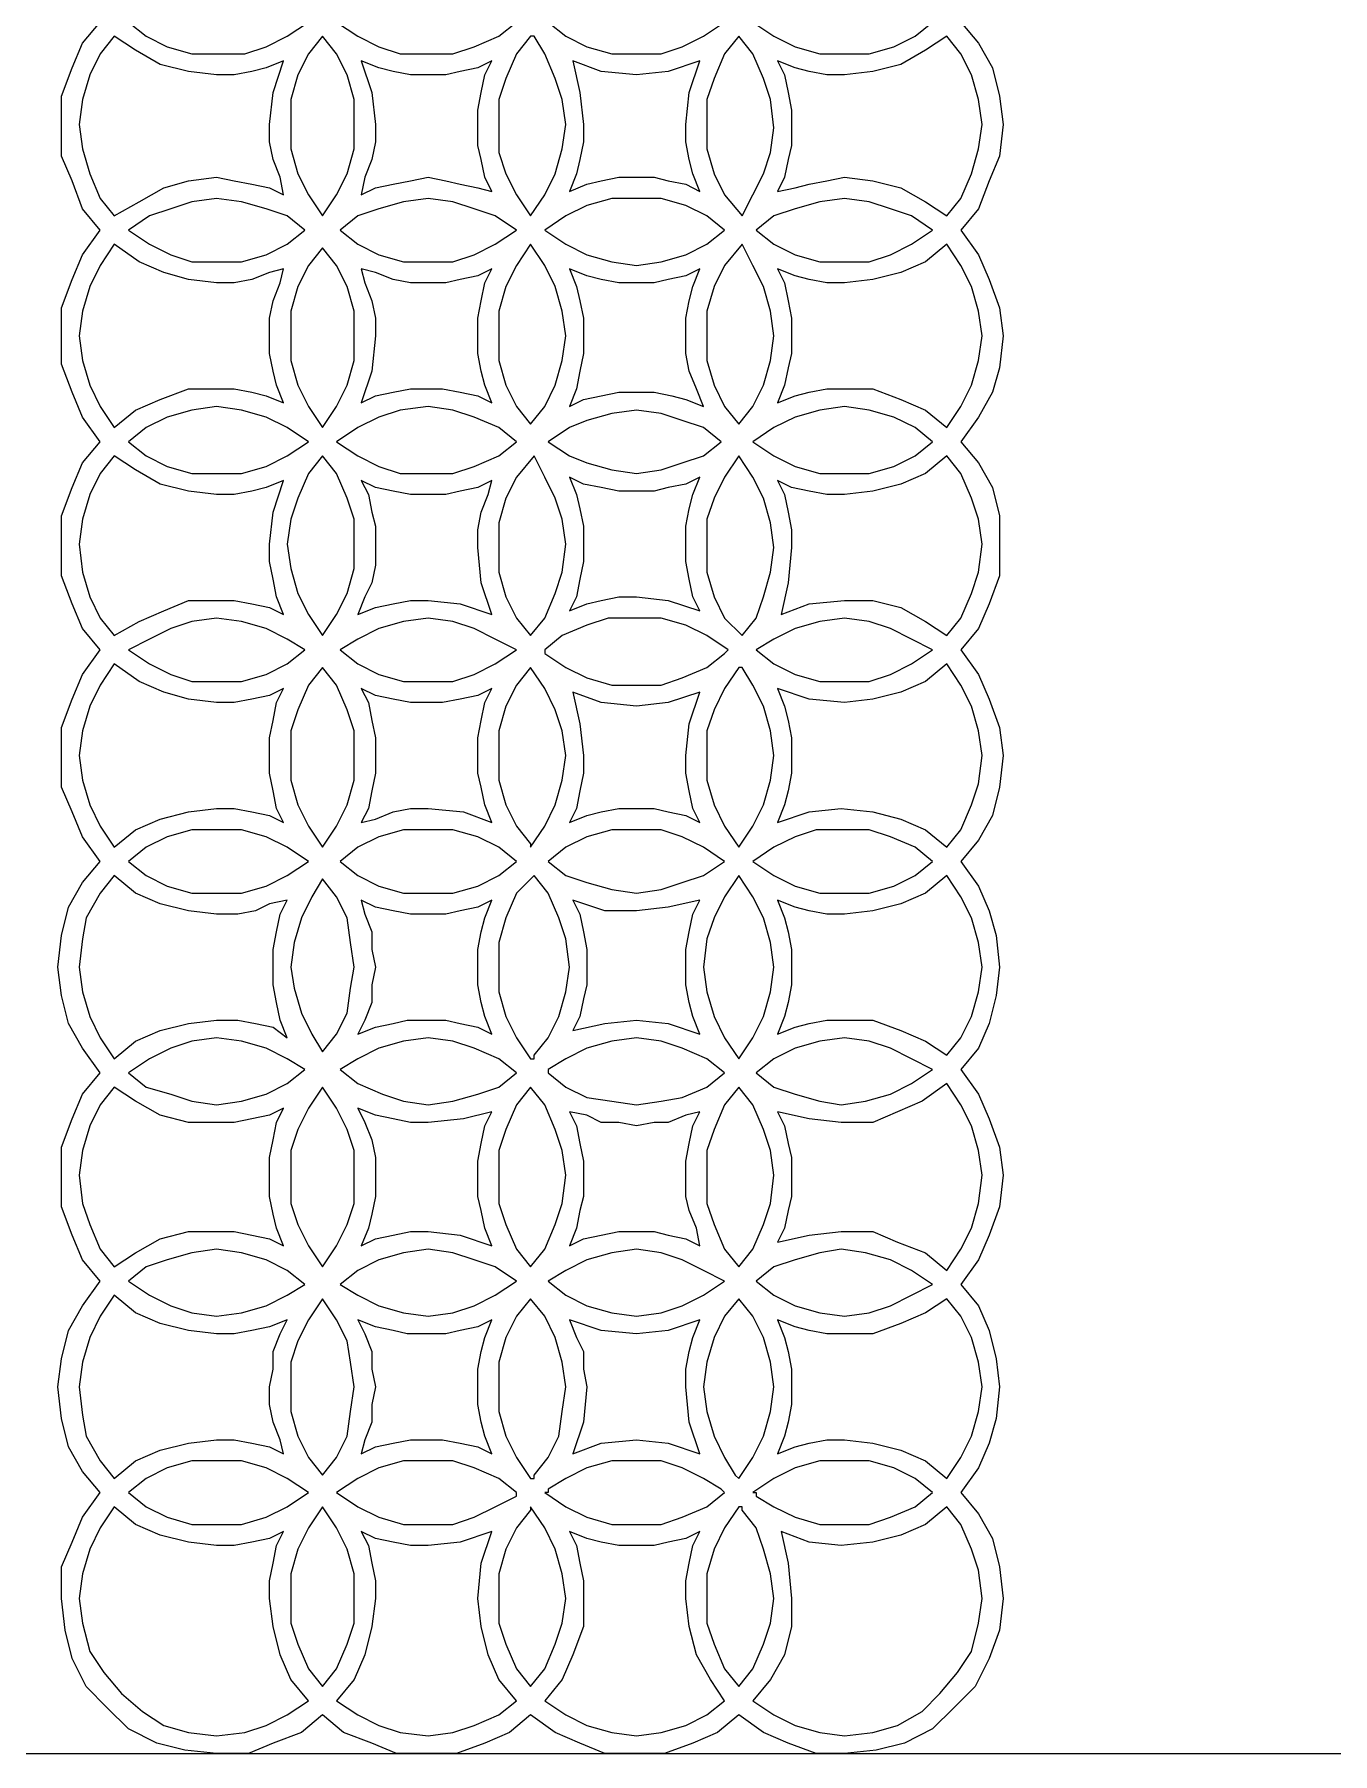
# Model space of a CAD drawing. Extents: x -66030 to 95157, y -13132 to 45879.
# Drawn here: x 56834 to 58272, y 24423 to 26327 of the extents above; entities that cross this region are included whole.
import ezdxf

# ---------------------------------------------------------------- set-up
doc = ezdxf.new("R2010")
doc.units = 0
doc.header["$LTSCALE"] = 100
doc.header["$MEASUREMENT"] = 0
doc.layers.get('0').update_dxf_attribs({"linetype": 'CONTINUOUS'})
doc.layers.add('3', color=11, linetype='CONTINUOUS')

msp = doc.modelspace()

# ---------------------------------------------------------------- linework, layer by layer
at = {"lineweight": 0}
for points in [[(56938.3, 26340.4), (56957.8, 26324.8), (56981.2, 26313.1), (57008.6, 26305.3), (57035.9, 26305.3), (57067.2, 26305.3), (57090.6, 26313.1), (57114, 26324.8), (57137.5, 26340.4), (57114, 26356), (57090.6, 26367.7), (57067.2, 26375.6), (57035.9, 26379.5), (57008.6, 26375.6), (56981.2, 26367.7), (56957.8, 26356), (56938.3, 26340.4)], [(57367.9, 26340.4), (57367.9, 26344.3), (57367.9, 26344.3), (57344.5, 26359.9), (57321, 26371.7), (57297.6, 26375.6), (57270.3, 26379.5), (57239, 26375.6), (57215.6, 26367.7), (57192.2, 26356), (57168.7, 26340.4), (57192.2, 26324.8), (57215.6, 26313.1), (57239, 26305.3), (57270.3, 26305.3), (57297.6, 26305.3), (57321, 26313.1), (57348.4, 26324.8), (57367.9, 26340.4)], [(57403.1, 26340.4), (57422.6, 26324.8), (57446, 26313.1), (57473.4, 26305.3), (57500.7, 26305.3), (57528.1, 26305.3), (57551.5, 26313.1), (57574.9, 26324.8), (57598.4, 26340.4), (57598.4, 26340.4), (57598.4, 26340.4), (57574.9, 26356), (57551.5, 26367.7), (57528.1, 26375.6), (57500.7, 26375.6), (57473.4, 26375.6), (57446, 26367.7), (57422.6, 26356), (57403.1, 26340.4), (57403.1, 26340.4), (57403.1, 26340.4)], [(57633.5, 26344.3), (57633.5, 26344.3), (57629.6, 26340.4), (57653.1, 26324.8), (57676.5, 26313.1), (57703.8, 26305.3), (57731.2, 26305.3), (57758.5, 26305.3), (57785.9, 26313.1), (57809.3, 26324.8), (57828.8, 26340.4), (57809.3, 26356), (57785.9, 26367.7), (57758.5, 26375.6), (57731.2, 26379.5), (57703.8, 26375.6), (57676.5, 26371.7), (57653.1, 26359.9), (57633.5, 26344.3)], [(57110.1, 26149), (57106.2, 26168.5), (57098.4, 26188.1), (57094.5, 26207.6), (57094.5, 26227.1), (57098.4, 26262.3), (57110.1, 26297.4), (57090.6, 26289.6), (57075, 26285.7), (57055.4, 26281.8), (57035.9, 26281.8), (57004.7, 26285.7), (56973.4, 26293.5), (56946.1, 26309.2), (56922.6, 26324.8), (56907, 26305.3), (56895.3, 26281.8), (56887.5, 26254.5), (56883.6, 26227.1), (56887.5, 26199.8), (56895.3, 26172.4), (56907, 26145.1), (56922.6, 26125.6), (56950, 26141.2), (56977.3, 26156.8), (57004.7, 26164.6), (57035.9, 26168.5), (57055.4, 26164.6), (57075, 26160.7), (57094.5, 26156.8), (57110.1, 26149)], [(57153.1, 26324.8), (57137.5, 26305.3), (57125.7, 26281.8), (57117.9, 26254.5), (57117.9, 26227.1), (57117.9, 26199.8), (57125.7, 26172.4), (57137.5, 26149), (57153.1, 26125.6), (57168.7, 26149), (57180.4, 26172.4), (57188.2, 26199.8), (57188.2, 26227.1), (57188.2, 26254.5), (57180.4, 26281.8), (57168.7, 26305.3), (57153.1, 26324.8)], [(57387.4, 26324.8), (57387.4, 26324.8), (57383.5, 26324.8), (57367.9, 26305.3), (57356.2, 26277.9), (57348.4, 26254.5), (57348.4, 26223.2), (57348.4, 26195.9), (57356.2, 26172.4), (57367.9, 26149), (57383.5, 26125.6), (57399.2, 26149), (57410.9, 26172.4), (57418.7, 26199.8), (57422.6, 26227.1), (57418.7, 26254.5), (57410.9, 26277.9), (57399.2, 26305.3), (57387.4, 26324.8)], [(57614, 26324.8), (57614, 26324.8), (57614, 26324.8), (57598.4, 26305.3), (57586.7, 26277.9), (57578.8, 26254.5), (57578.8, 26227.1), (57578.8, 26199.8), (57586.7, 26172.4), (57598.4, 26149), (57617.9, 26125.6), (57629.6, 26149), (57641.3, 26172.4), (57649.1, 26195.9), (57653.1, 26223.2), (57649.1, 26254.5), (57641.3, 26277.9), (57629.6, 26305.3), (57614, 26324.8)], [(57844.4, 26324.8), (57821, 26309.2), (57793.7, 26293.5), (57762.4, 26285.7), (57731.2, 26281.8), (57711.6, 26281.8), (57692.1, 26285.7), (57676.5, 26289.6), (57657, 26297.4), (57664.8, 26281.8), (57668.7, 26262.3), (57672.6, 26242.8), (57672.6, 26223.2), (57672.6, 26203.7), (57668.7, 26188.1), (57664.8, 26168.5), (57657, 26152.9), (57676.5, 26156.8), (57692.1, 26160.7), (57711.6, 26164.6), (57731.2, 26168.5), (57762.4, 26164.6), (57793.7, 26156.8), (57821, 26141.2), (57844.4, 26125.6), (57860.1, 26145.1), (57871.8, 26172.4), (57879.6, 26199.8), (57883.5, 26227.1), (57879.6, 26254.5), (57871.8, 26281.8), (57860.1, 26305.3), (57844.4, 26324.8)], [(57340.6, 26297.4), (57325, 26289.6), (57305.4, 26285.7), (57289.8, 26281.8), (57270.3, 26281.8), (57250.7, 26281.8), (57231.2, 26285.7), (57215.6, 26289.6), (57196.1, 26297.4), (57207.8, 26262.3), (57211.7, 26227.1), (57211.7, 26207.6), (57207.8, 26188.1), (57200, 26168.5), (57196.1, 26149), (57211.7, 26156.8), (57231.2, 26160.7), (57250.7, 26164.6), (57270.3, 26168.5), (57289.8, 26164.6), (57305.4, 26160.7), (57325, 26156.8), (57340.6, 26152.9), (57332.8, 26168.5), (57328.9, 26188.1), (57325, 26203.7), (57325, 26223.2), (57325, 26242.8), (57328.9, 26262.3), (57332.8, 26281.8), (57340.6, 26297.4)], [(57571, 26297.4), (57535.9, 26285.7), (57500.7, 26281.8), (57461.7, 26285.7), (57430.4, 26297.4), (57438.2, 26262.3), (57442.1, 26227.1), (57442.1, 26207.6), (57438.2, 26188.1), (57434.3, 26172.4), (57426.5, 26152.9), (57446, 26160.7), (57461.7, 26164.6), (57481.2, 26168.5), (57500.7, 26168.5), (57520.3, 26168.5), (57535.9, 26164.6), (57555.4, 26160.7), (57571, 26152.9), (57563.2, 26172.4), (57559.3, 26188.1), (57555.4, 26207.6), (57555.4, 26227.1), (57559.3, 26262.3), (57571, 26297.4)], [(57035.9, 26145.1), (57008.6, 26141.2), (56985.1, 26133.4), (56961.7, 26125.6), (56938.3, 26110), (56961.7, 26094.3), (56985.1, 26082.6), (57008.6, 26074.8), (57035.9, 26074.8), (57063.3, 26074.8), (57090.6, 26082.6), (57114, 26094.3), (57133.6, 26110), (57114, 26125.6), (57090.6, 26133.4), (57063.3, 26141.2), (57035.9, 26145.1)], [(57270.3, 26145.1), (57242.9, 26141.2), (57215.6, 26133.4), (57192.2, 26125.6), (57172.6, 26110), (57192.2, 26094.3), (57215.6, 26082.6), (57242.9, 26074.8), (57270.3, 26074.8), (57297.6, 26074.8), (57321, 26082.6), (57344.5, 26094.3), (57367.9, 26110), (57344.5, 26125.6), (57321, 26133.4), (57297.6, 26141.2), (57270.3, 26145.1)], [(57500.7, 26145.1), (57473.4, 26145.1), (57446, 26137.3), (57422.6, 26125.6), (57399.2, 26110), (57422.6, 26094.3), (57446, 26082.6), (57473.4, 26074.8), (57500.7, 26070.9), (57528.1, 26074.8), (57555.4, 26082.6), (57578.8, 26094.3), (57598.4, 26110), (57578.8, 26125.6), (57555.4, 26137.3), (57528.1, 26145.1), (57500.7, 26145.1)], [(57731.2, 26145.1), (57703.8, 26141.2), (57676.5, 26133.4), (57653.1, 26125.6), (57633.5, 26110), (57653.1, 26094.3), (57676.5, 26082.6), (57703.8, 26074.8), (57731.2, 26074.8), (57758.5, 26074.8), (57782, 26082.6), (57805.4, 26094.3), (57828.8, 26110), (57805.4, 26125.6), (57782, 26133.4), (57758.5, 26141.2), (57731.2, 26145.1)], [(57110.1, 25918.6), (57102.3, 25938.1), (57098.4, 25953.7), (57094.5, 25973.2), (57094.5, 25992.8), (57094.5, 26012.3), (57098.4, 26031.8), (57106.2, 26051.4), (57110.1, 26067), (57094.5, 26063.1), (57075, 26055.3), (57055.4, 26051.4), (57035.9, 26051.4), (57004.7, 26055.3), (56977.3, 26063.1), (56950, 26074.8), (56922.6, 26094.3), (56907, 26070.9), (56895.3, 26047.5), (56887.5, 26020.1), (56883.6, 25992.8), (56887.5, 25965.4), (56895.3, 25938.1), (56907, 25914.7), (56922.6, 25891.2), (56946.1, 25910.7), (56973.4, 25922.5), (57004.7, 25934.2), (57035.9, 25934.2), (57055.4, 25934.2), (57075, 25930.3), (57090.6, 25926.4), (57110.1, 25918.6)], [(57153.1, 26090.4), (57137.5, 26070.9), (57125.7, 26047.5), (57117.9, 26020.1), (57117.9, 25992.8), (57117.9, 25965.4), (57125.7, 25938.1), (57137.5, 25914.7), (57153.1, 25891.2), (57168.7, 25914.7), (57180.4, 25938.1), (57188.2, 25965.4), (57188.2, 25992.8), (57188.2, 26020.1), (57180.4, 26047.5), (57168.7, 26070.9), (57153.1, 26090.4)], [(57383.5, 26094.3), (57367.9, 26070.9), (57356.2, 26047.5), (57348.4, 26020.1), (57348.4, 25992.8), (57348.4, 25965.4), (57356.2, 25938.1), (57367.9, 25914.7), (57383.5, 25895.1), (57399.2, 25914.7), (57410.9, 25938.1), (57418.7, 25965.4), (57422.6, 25992.8), (57418.7, 26020.1), (57410.9, 26047.5), (57399.2, 26070.9), (57383.5, 26094.3)], [(57614, 25895.1), (57629.6, 25914.7), (57641.3, 25938.1), (57649.1, 25965.4), (57653.1, 25992.8), (57649.1, 26020.1), (57641.3, 26047.5), (57629.6, 26070.9), (57617.9, 26094.3), (57598.4, 26070.9), (57586.7, 26047.5), (57578.8, 26020.1), (57578.8, 25992.8), (57578.8, 25965.4), (57586.7, 25938.1), (57598.4, 25914.7), (57614, 25895.1)], [(57657, 26067), (57664.8, 26051.4), (57668.7, 26031.8), (57672.6, 26012.3), (57672.6, 25992.8), (57672.6, 25973.2), (57668.7, 25957.6), (57664.8, 25938.1), (57657, 25918.6), (57676.5, 25926.4), (57692.1, 25930.3), (57711.6, 25934.2), (57731.2, 25934.2), (57762.4, 25934.2), (57793.7, 25922.5), (57821, 25910.7), (57844.4, 25891.2), (57860.1, 25914.7), (57871.8, 25938.1), (57879.6, 25965.4), (57883.5, 25992.8), (57879.6, 26020.1), (57871.8, 26047.5), (57860.1, 26070.9), (57844.4, 26094.3), (57821, 26074.8), (57793.7, 26063.1), (57762.4, 26055.3), (57731.2, 26051.4), (57711.6, 26051.4), (57692.1, 26055.3), (57676.5, 26059.2), (57657, 26067)], [(57340.6, 25918.6), (57332.8, 25938.1), (57328.9, 25953.7), (57325, 25973.2), (57325, 25992.8), (57325, 26012.3), (57328.9, 26031.8), (57332.8, 26051.4), (57340.6, 26067), (57325, 26059.2), (57305.4, 26055.3), (57289.8, 26051.4), (57270.3, 26051.4), (57250.7, 26051.4), (57231.2, 26055.3), (57211.7, 26063.1), (57196.1, 26067), (57200, 26051.4), (57207.8, 26031.8), (57211.7, 26012.3), (57211.7, 25992.8), (57207.8, 25953.7), (57196.1, 25918.6), (57211.7, 25926.4), (57231.2, 25930.3), (57250.7, 25934.2), (57270.3, 25934.2), (57285.9, 25934.2), (57305.4, 25930.3), (57325, 25926.4), (57340.6, 25918.6)], [(57574.9, 25914.7), (57567.1, 25934.2), (57559.3, 25953.7), (57555.4, 25973.2), (57555.4, 25992.8), (57555.4, 26012.3), (57559.3, 26031.8), (57563.2, 26047.5), (57571, 26067), (57555.4, 26059.2), (57535.9, 26055.3), (57520.3, 26051.4), (57500.7, 26051.4), (57481.2, 26051.4), (57461.7, 26055.3), (57446, 26059.2), (57426.5, 26067), (57434.3, 26047.5), (57438.2, 26031.8), (57442.1, 26012.3), (57442.1, 25992.8), (57442.1, 25973.2), (57438.2, 25953.7), (57434.3, 25934.2), (57426.5, 25914.7), (57442.1, 25922.5), (57461.7, 25926.4), (57481.2, 25930.3), (57500.7, 25930.3), (57520.3, 25930.3), (57539.8, 25926.4), (57555.4, 25922.5), (57574.9, 25914.7)], [(56938.3, 25875.6), (56957.8, 25860), (56981.2, 25848.3), (57008.6, 25840.4), (57035.9, 25840.4), (57063.3, 25840.4), (57090.6, 25848.3), (57114, 25860), (57137.5, 25875.6), (57114, 25891.2), (57090.6, 25902.9), (57063.3, 25910.7), (57035.9, 25914.7), (57008.6, 25910.7), (56981.2, 25902.9), (56957.8, 25891.2), (56938.3, 25875.6)], [(57168.7, 25875.6), (57192.2, 25860), (57215.6, 25848.3), (57239, 25840.4), (57270.3, 25840.4), (57297.6, 25840.4), (57321, 25848.3), (57348.4, 25860), (57367.9, 25875.6), (57348.4, 25891.2), (57321, 25902.9), (57297.6, 25910.7), (57270.3, 25914.7), (57239, 25910.7), (57215.6, 25902.9), (57192.2, 25891.2), (57168.7, 25875.6)], [(57403.1, 25875.6), (57426.5, 25860), (57446, 25852.2), (57473.4, 25844.3), (57500.7, 25840.4), (57528.1, 25844.3), (57551.5, 25852.2), (57574.9, 25860), (57594.5, 25875.6), (57574.9, 25891.2), (57551.5, 25899), (57528.1, 25906.8), (57500.7, 25910.7), (57473.4, 25906.8), (57446, 25899), (57426.5, 25891.2), (57403.1, 25875.6)], [(57629.6, 25875.6), (57653.1, 25860), (57676.5, 25848.3), (57703.8, 25840.4), (57731.2, 25840.4), (57758.5, 25840.4), (57785.9, 25848.3), (57809.3, 25860), (57828.8, 25875.6), (57809.3, 25891.2), (57785.9, 25902.9), (57758.5, 25910.7), (57731.2, 25914.7), (57703.8, 25910.7), (57676.5, 25902.9), (57653.1, 25891.2), (57629.6, 25875.6)], [(57110.1, 25684.2), (57102.3, 25703.7), (57098.4, 25723.3), (57094.5, 25742.8), (57094.5, 25762.3), (57098.4, 25797.5), (57110.1, 25832.6), (57090.6, 25824.8), (57075, 25820.9), (57055.4, 25817), (57035.9, 25817), (57004.7, 25820.9), (56973.4, 25828.7), (56946.1, 25844.3), (56922.6, 25860), (56907, 25840.4), (56895.3, 25817), (56887.5, 25789.7), (56883.6, 25762.3), (56887.5, 25731.1), (56895.3, 25703.7), (56907, 25680.3), (56922.6, 25660.8), (56950, 25676.4), (56977.3, 25688.1), (57004.7, 25699.8), (57035.9, 25699.8), (57055.4, 25699.8), (57075, 25695.9), (57094.5, 25692), (57110.1, 25684.2)], [(57153.1, 25860), (57137.5, 25840.4), (57125.7, 25813.1), (57117.9, 25789.7), (57114, 25762.3), (57117.9, 25735), (57125.7, 25707.6), (57137.5, 25684.2), (57153.1, 25660.8), (57168.7, 25684.2), (57180.4, 25707.6), (57188.2, 25735), (57188.2, 25762.3), (57188.2, 25789.7), (57180.4, 25813.1), (57168.7, 25840.4), (57153.1, 25860)], [(57383.5, 25660.8), (57399.2, 25680.3), (57410.9, 25707.6), (57418.7, 25731.1), (57422.6, 25762.3), (57418.7, 25789.7), (57410.9, 25813.1), (57399.2, 25836.5), (57387.4, 25860), (57367.9, 25836.5), (57356.2, 25813.1), (57348.4, 25785.8), (57348.4, 25758.4), (57348.4, 25731.1), (57356.2, 25703.7), (57367.9, 25680.3), (57383.5, 25660.8)], [(57614, 25860), (57598.4, 25836.5), (57586.7, 25813.1), (57578.8, 25789.7), (57578.8, 25762.3), (57578.8, 25731.1), (57586.7, 25703.7), (57598.4, 25680.3), (57617.9, 25660.8), (57633.5, 25680.3), (57641.3, 25703.7), (57649.1, 25731.1), (57653.1, 25758.4), (57649.1, 25785.8), (57641.3, 25813.1), (57629.6, 25836.5), (57614, 25860)], [(57844.4, 25860), (57821, 25840.4), (57793.7, 25828.7), (57762.4, 25820.9), (57731.2, 25817), (57711.6, 25817), (57692.1, 25820.9), (57672.6, 25824.8), (57657, 25832.6), (57664.8, 25817), (57668.7, 25797.5), (57672.6, 25777.9), (57672.6, 25758.4), (57668.7, 25719.4), (57660.9, 25684.2), (57692.1, 25695.9), (57731.2, 25699.8), (57762.4, 25699.8), (57793.7, 25692), (57821, 25676.4), (57844.4, 25660.8), (57860.1, 25680.3), (57871.8, 25707.6), (57879.6, 25731.1), (57883.5, 25762.3), (57879.6, 25789.7), (57871.8, 25813.1), (57860.1, 25840.4), (57844.4, 25860)], [(57340.6, 25832.6), (57325, 25824.8), (57305.4, 25820.9), (57289.8, 25817), (57270.3, 25817), (57250.7, 25817), (57231.2, 25820.9), (57211.7, 25824.8), (57196.1, 25832.6), (57203.9, 25817), (57207.8, 25797.5), (57211.7, 25781.9), (57211.7, 25762.3), (57211.7, 25738.9), (57207.8, 25719.4), (57200, 25703.7), (57192.2, 25684.2), (57211.7, 25692), (57231.2, 25695.9), (57250.7, 25699.8), (57270.3, 25699.8), (57305.4, 25695.9), (57340.6, 25684.2), (57328.9, 25719.4), (57325, 25758.4), (57325, 25777.9), (57328.9, 25797.5), (57336.7, 25817), (57340.6, 25832.6)], [(57571, 25836.5), (57555.4, 25828.7), (57535.9, 25824.8), (57520.3, 25820.9), (57500.7, 25820.9), (57481.2, 25820.9), (57461.7, 25824.8), (57442.1, 25828.7), (57426.5, 25836.5), (57434.3, 25817), (57438.2, 25801.4), (57442.1, 25781.9), (57442.1, 25762.3), (57442.1, 25742.8), (57438.2, 25723.3), (57434.3, 25703.7), (57426.5, 25688.1), (57446, 25695.9), (57461.7, 25699.8), (57481.2, 25703.7), (57500.7, 25703.7), (57535.9, 25699.8), (57571, 25688.1), (57563.2, 25703.7), (57559.3, 25723.3), (57555.4, 25742.8), (57555.4, 25762.3), (57555.4, 25781.9), (57559.3, 25801.4), (57563.2, 25817), (57571, 25836.5)], [(57035.9, 25680.3), (57008.6, 25676.4), (56985.1, 25668.6), (56961.7, 25656.9), (56938.3, 25645.1), (56961.7, 25629.5), (56985.1, 25617.8), (57008.6, 25610), (57035.9, 25610), (57063.3, 25610), (57090.6, 25617.8), (57114, 25629.5), (57133.6, 25645.1), (57114, 25656.9), (57090.6, 25668.6), (57063.3, 25676.4), (57035.9, 25680.3)], [(57270.3, 25680.3), (57242.9, 25676.4), (57215.6, 25668.6), (57192.2, 25656.9), (57172.6, 25645.1), (57192.2, 25629.5), (57215.6, 25617.8), (57242.9, 25610), (57270.3, 25610), (57297.6, 25610), (57321, 25617.8), (57344.5, 25629.5), (57367.9, 25645.1), (57344.5, 25656.9), (57321, 25668.6), (57297.6, 25676.4), (57270.3, 25680.3)], [(57500.7, 25680.3), (57469.5, 25680.3), (57446, 25672.5), (57418.7, 25660.8), (57399.2, 25645.1), (57399.2, 25641.2), (57399.2, 25641.2), (57422.6, 25625.6), (57446, 25613.9), (57473.4, 25606.1), (57500.7, 25606.1), (57528.1, 25606.1), (57551.5, 25613.9), (57578.8, 25625.6), (57598.4, 25641.2), (57598.4, 25641.2), (57602.3, 25645.1), (57578.8, 25660.8), (57555.4, 25672.5), (57528.1, 25680.3), (57500.7, 25680.3)], [(57731.2, 25680.3), (57703.8, 25676.4), (57676.5, 25668.6), (57653.1, 25656.9), (57633.5, 25645.1), (57653.1, 25629.5), (57676.5, 25617.8), (57703.8, 25610), (57731.2, 25610), (57758.5, 25610), (57782, 25617.8), (57805.4, 25629.5), (57828.8, 25645.1), (57805.4, 25656.9), (57782, 25668.6), (57758.5, 25676.4), (57731.2, 25680.3)], [(57110.1, 25453.7), (57102.3, 25469.4), (57098.4, 25488.9), (57094.5, 25508.4), (57094.5, 25528), (57094.5, 25547.5), (57098.4, 25567), (57102.3, 25586.6), (57110.1, 25602.2), (57094.5, 25594.4), (57075, 25590.5), (57055.4, 25586.6), (57035.9, 25586.6), (57004.7, 25590.5), (56977.3, 25598.3), (56950, 25610), (56922.6, 25629.5), (56907, 25606.1), (56895.3, 25582.6), (56887.5, 25555.3), (56883.6, 25528), (56887.5, 25500.6), (56895.3, 25473.3), (56907, 25449.8), (56922.6, 25426.4), (56946.1, 25445.9), (56973.4, 25457.7), (57004.7, 25465.5), (57035.9, 25469.4), (57055.4, 25469.4), (57075, 25465.5), (57094.5, 25461.6), (57110.1, 25453.7)], [(57153.1, 25625.6), (57137.5, 25606.1), (57125.7, 25578.7), (57117.9, 25555.3), (57117.9, 25528), (57117.9, 25500.6), (57125.7, 25473.3), (57137.5, 25449.8), (57153.1, 25426.4), (57168.7, 25449.8), (57180.4, 25473.3), (57188.2, 25500.6), (57188.2, 25528), (57188.2, 25555.3), (57180.4, 25578.7), (57168.7, 25606.1), (57153.1, 25625.6)], [(57383.5, 25625.6), (57367.9, 25606.1), (57356.2, 25582.6), (57348.4, 25555.3), (57348.4, 25528), (57348.4, 25500.6), (57356.2, 25473.3), (57367.9, 25449.8), (57383.5, 25430.3), (57383.5, 25426.4), (57383.5, 25426.4), (57399.2, 25449.8), (57410.9, 25473.3), (57418.7, 25500.6), (57422.6, 25528), (57418.7, 25555.3), (57410.9, 25578.7), (57399.2, 25602.2), (57383.5, 25625.6), (57383.5, 25625.6), (57383.5, 25625.6)], [(57614, 25426.4), (57629.6, 25449.8), (57641.3, 25473.3), (57649.1, 25500.6), (57653.1, 25528), (57649.1, 25555.3), (57641.3, 25582.6), (57629.6, 25606.1), (57617.9, 25625.6), (57614, 25625.6), (57614, 25625.6), (57598.4, 25602.2), (57586.7, 25578.7), (57578.8, 25555.3), (57578.8, 25528), (57578.8, 25500.6), (57586.7, 25473.3), (57598.4, 25449.8), (57614, 25426.4)], [(57657, 25602.2), (57664.8, 25582.6), (57668.7, 25567), (57672.6, 25547.5), (57672.6, 25528), (57672.6, 25508.4), (57668.7, 25488.9), (57664.8, 25473.3), (57657, 25453.7), (57692.1, 25465.5), (57727.3, 25469.4), (57762.4, 25465.5), (57793.7, 25457.7), (57821, 25445.9), (57844.4, 25426.4), (57860.1, 25445.9), (57871.8, 25473.3), (57879.6, 25496.7), (57883.5, 25528), (57879.6, 25555.3), (57871.8, 25582.6), (57860.1, 25606.1), (57844.4, 25629.5), (57821, 25610), (57793.7, 25598.3), (57762.4, 25590.5), (57731.2, 25586.6), (57692.1, 25590.5), (57657, 25602.2)], [(57340.6, 25453.7), (57332.8, 25473.3), (57328.9, 25492.8), (57325, 25508.4), (57325, 25528), (57325, 25547.5), (57328.9, 25567), (57332.8, 25586.6), (57340.6, 25602.2), (57325, 25594.4), (57305.4, 25590.5), (57285.9, 25586.6), (57270.3, 25586.6), (57250.7, 25586.6), (57231.2, 25590.5), (57211.7, 25594.4), (57196.1, 25602.2), (57203.9, 25586.6), (57207.8, 25567), (57211.7, 25547.5), (57211.7, 25528), (57211.7, 25508.4), (57207.8, 25488.9), (57203.9, 25469.4), (57196.1, 25453.7), (57211.7, 25457.7), (57231.2, 25465.5), (57250.7, 25469.4), (57270.3, 25469.4), (57309.3, 25465.5), (57340.6, 25453.7)], [(57571, 25453.7), (57563.2, 25469.4), (57559.3, 25488.9), (57555.4, 25508.4), (57555.4, 25528), (57559.3, 25563.1), (57571, 25598.3), (57535.9, 25586.6), (57500.7, 25582.6), (57461.7, 25586.6), (57430.4, 25598.3), (57438.2, 25563.1), (57442.1, 25528), (57442.1, 25508.4), (57438.2, 25488.9), (57434.3, 25469.4), (57426.5, 25453.7), (57446, 25461.6), (57461.7, 25465.5), (57481.2, 25469.4), (57500.7, 25469.4), (57520.3, 25469.4), (57535.9, 25465.5), (57555.4, 25461.6), (57571, 25453.7)], [(56938.3, 25410.8), (56957.8, 25395.2), (56981.2, 25383.4), (57008.6, 25375.6), (57035.9, 25375.6), (57063.3, 25375.6), (57090.6, 25383.4), (57114, 25395.2), (57137.5, 25410.8), (57114, 25426.4), (57090.6, 25438.1), (57063.3, 25445.9), (57035.9, 25445.9), (57008.6, 25445.9), (56981.2, 25438.1), (56957.8, 25426.4), (56938.3, 25410.8)], [(57367.9, 25410.8), (57367.9, 25410.8), (57367.9, 25410.8), (57348.4, 25426.4), (57325, 25438.1), (57297.6, 25445.9), (57270.3, 25445.9), (57242.9, 25445.9), (57215.6, 25438.1), (57192.2, 25426.4), (57172.6, 25410.8), (57192.2, 25395.2), (57215.6, 25383.4), (57242.9, 25375.6), (57270.3, 25375.6), (57297.6, 25375.6), (57325, 25383.4), (57348.4, 25395.2), (57367.9, 25410.8)], [(57403.1, 25410.8), (57422.6, 25395.2), (57446, 25387.3), (57473.4, 25379.5), (57500.7, 25375.6), (57528.1, 25379.5), (57551.5, 25387.3), (57574.9, 25395.2), (57598.4, 25410.8), (57574.9, 25426.4), (57551.5, 25438.1), (57528.1, 25445.9), (57500.7, 25445.9), (57473.4, 25445.9), (57446, 25438.1), (57422.6, 25426.4), (57403.1, 25410.8), (57403.1, 25410.8), (57403.1, 25410.8)], [(57629.6, 25410.8), (57653.1, 25395.2), (57676.5, 25383.4), (57703.8, 25375.6), (57731.2, 25375.6), (57758.5, 25375.6), (57785.9, 25383.4), (57809.3, 25395.2), (57828.8, 25410.8), (57809.3, 25426.4), (57782, 25438.1), (57758.5, 25445.9), (57727.3, 25445.9), (57699.9, 25445.9), (57676.5, 25438.1), (57653.1, 25426.4), (57629.6, 25410.8)], [(57114, 25215.5), (57106.2, 25235), (57102.3, 25254.5), (57098.4, 25274.1), (57098.4, 25293.6), (57098.4, 25313.1), (57102.3, 25332.7), (57106.2, 25352.2), (57114, 25367.8), (57094.5, 25363.9), (57078.9, 25356.1), (57059.3, 25352.2), (57035.9, 25352.2), (57004.7, 25356.1), (56973.4, 25363.9), (56946.1, 25375.6), (56922.6, 25395.2), (56907, 25375.6), (56891.4, 25348.3), (56887.5, 25324.9), (56883.6, 25293.6), (56887.5, 25266.3), (56895.3, 25238.9), (56907, 25215.5), (56922.6, 25192), (56946.1, 25211.6), (56973.4, 25223.3), (57004.7, 25231.1), (57035.9, 25235), (57059.3, 25235), (57078.9, 25231.1), (57098.4, 25227.2), (57114, 25215.5)], [(57153.1, 25391.3), (57141.4, 25371.7), (57129.7, 25348.3), (57121.8, 25320.9), (57117.9, 25293.6), (57121.8, 25270.2), (57129.7, 25242.8), (57141.4, 25219.4), (57153.1, 25199.9), (57168.7, 25219.4), (57180.4, 25242.8), (57184.3, 25270.2), (57188.2, 25293.6), (57184.3, 25320.9), (57180.4, 25348.3), (57168.7, 25371.7), (57153.1, 25391.3)], [(57387.4, 25395.2), (57387.4, 25395.2), (57387.4, 25395.2), (57367.9, 25375.6), (57356.2, 25348.3), (57348.4, 25320.9), (57348.4, 25293.6), (57348.4, 25266.3), (57356.2, 25238.9), (57367.9, 25215.5), (57383.5, 25192), (57387.4, 25192), (57387.4, 25196), (57403.1, 25215.5), (57414.8, 25238.9), (57422.6, 25266.3), (57426.5, 25293.6), (57422.6, 25324.9), (57414.8, 25348.3), (57403.1, 25375.6), (57387.4, 25395.2)], [(57614, 25395.2), (57598.4, 25371.7), (57586.7, 25348.3), (57578.8, 25324.9), (57574.9, 25293.6), (57578.8, 25266.3), (57586.7, 25238.9), (57598.4, 25215.5), (57614, 25192), (57629.6, 25215.5), (57641.3, 25238.9), (57649.1, 25266.3), (57653.1, 25293.6), (57649.1, 25320.9), (57641.3, 25348.3), (57629.6, 25371.7), (57614, 25395.2)], [(57844.4, 25395.2), (57821, 25375.6), (57793.7, 25363.9), (57762.4, 25356.1), (57731.2, 25352.2), (57711.6, 25352.2), (57692.1, 25356.1), (57676.5, 25360), (57657, 25367.8), (57664.8, 25348.3), (57668.7, 25332.7), (57672.6, 25313.1), (57672.6, 25293.6), (57672.6, 25274.1), (57668.7, 25254.5), (57664.8, 25238.9), (57657, 25219.4), (57676.5, 25227.2), (57692.1, 25231.1), (57711.6, 25235), (57731.2, 25235), (57762.4, 25235), (57793.7, 25223.3), (57821, 25211.6), (57844.4, 25196), (57860.1, 25215.5), (57871.8, 25238.9), (57879.6, 25266.3), (57883.5, 25293.6), (57879.6, 25320.9), (57871.8, 25348.3), (57860.1, 25371.7), (57844.4, 25395.2)], [(57340.6, 25367.8), (57325, 25360), (57305.4, 25356.1), (57289.8, 25352.2), (57270.3, 25352.2), (57250.7, 25352.2), (57231.2, 25356.1), (57211.7, 25360), (57196.1, 25367.8), (57200, 25352.2), (57207.8, 25332.7), (57207.8, 25313.1), (57211.7, 25293.6), (57207.8, 25274.1), (57207.8, 25254.5), (57200, 25235), (57192.2, 25219.4), (57211.7, 25227.2), (57231.2, 25231.1), (57246.8, 25235), (57270.3, 25235), (57289.8, 25235), (57305.4, 25231.1), (57325, 25227.2), (57340.6, 25219.4), (57332.8, 25238.9), (57328.9, 25254.5), (57325, 25274.1), (57325, 25293.6), (57325, 25313.1), (57328.9, 25332.7), (57332.8, 25348.3), (57340.6, 25367.8)], [(57571, 25367.8), (57535.9, 25360), (57500.7, 25356.1), (57465.6, 25356.1), (57430.4, 25367.8), (57438.2, 25352.2), (57442.1, 25332.7), (57446, 25313.1), (57446, 25293.6), (57446, 25274.1), (57442.1, 25258.5), (57438.2, 25238.9), (57430.4, 25223.3), (57465.6, 25231.1), (57500.7, 25235), (57535.9, 25231.1), (57571, 25219.4), (57563.2, 25238.9), (57559.3, 25254.5), (57555.4, 25274.1), (57555.4, 25293.6), (57555.4, 25313.1), (57559.3, 25332.7), (57563.2, 25352.2), (57571, 25367.8)], [(57035.9, 25215.5), (57008.6, 25211.6), (56985.1, 25203.8), (56961.7, 25192), (56938.3, 25176.4), (56957.8, 25160.8), (56985.1, 25153), (57008.6, 25145.2), (57035.9, 25141.3), (57063.3, 25145.2), (57090.6, 25153), (57114, 25164.7), (57133.6, 25180.3), (57114, 25192), (57090.6, 25203.8), (57063.3, 25211.6), (57035.9, 25215.5)], [(57270.3, 25215.5), (57242.9, 25211.6), (57215.6, 25203.8), (57192.2, 25192), (57172.6, 25180.3), (57192.2, 25164.7), (57219.5, 25153), (57242.9, 25145.2), (57270.3, 25141.3), (57297.6, 25145.2), (57325, 25153), (57348.4, 25160.8), (57367.9, 25176.4), (57348.4, 25192), (57321, 25203.8), (57297.6, 25211.6), (57270.3, 25215.5)], [(57500.7, 25215.5), (57473.4, 25211.6), (57446, 25203.8), (57422.6, 25192), (57403.1, 25180.3), (57403.1, 25176.4), (57403.1, 25176.4), (57422.6, 25160.8), (57446, 25149.1), (57473.4, 25145.2), (57500.7, 25141.3), (57528.1, 25145.2), (57551.5, 25149.1), (57578.8, 25160.8), (57598.4, 25176.4), (57578.8, 25192), (57551.5, 25203.8), (57528.1, 25211.6), (57500.7, 25215.5)], [(57731.2, 25215.5), (57703.8, 25211.6), (57676.5, 25203.8), (57653.1, 25192), (57633.5, 25176.4), (57653.1, 25160.8), (57676.5, 25153), (57703.8, 25145.2), (57727.3, 25141.3), (57754.6, 25145.2), (57782, 25153), (57805.4, 25164.7), (57828.8, 25180.3), (57805.4, 25192), (57782, 25203.8), (57758.5, 25211.6), (57731.2, 25215.5)], [(57110.1, 24985), (57102.3, 25004.6), (57098.4, 25020.2), (57094.5, 25039.7), (57094.5, 25063.2), (57094.5, 25082.7), (57098.4, 25102.2), (57102.3, 25121.7), (57110.1, 25137.4), (57094.5, 25129.6), (57075, 25125.6), (57055.4, 25121.7), (57035.9, 25121.7), (57004.7, 25121.7), (56973.4, 25129.6), (56946.1, 25145.2), (56922.6, 25160.8), (56907, 25141.3), (56895.3, 25117.8), (56887.5, 25090.5), (56883.6, 25063.2), (56887.5, 25031.9), (56895.3, 25008.5), (56907, 24981.1), (56922.6, 24961.6), (56946.1, 24977.2), (56973.4, 24992.8), (57004.7, 25000.7), (57035.9, 25000.7), (57055.4, 25000.7), (57075, 24996.8), (57094.5, 24992.8), (57110.1, 24985)], [(57153.1, 25160.8), (57137.5, 25137.4), (57125.7, 25113.9), (57117.9, 25090.5), (57117.9, 25063.2), (57117.9, 25031.9), (57125.7, 25008.5), (57137.5, 24985), (57153.1, 24961.6), (57168.7, 24985), (57180.4, 25008.5), (57188.2, 25031.9), (57188.2, 25063.2), (57188.2, 25090.5), (57180.4, 25113.9), (57168.7, 25137.4), (57153.1, 25160.8)], [(57383.5, 25160.8), (57367.9, 25141.3), (57356.2, 25113.9), (57348.4, 25090.5), (57348.4, 25063.2), (57348.4, 25031.9), (57356.2, 25008.5), (57367.9, 24981.1), (57383.5, 24961.6), (57399.2, 24981.1), (57410.9, 25008.5), (57418.7, 25031.9), (57422.6, 25063.2), (57418.7, 25090.5), (57410.9, 25113.9), (57399.2, 25141.3), (57383.5, 25160.8)], [(57614, 24961.6), (57629.6, 24981.1), (57641.3, 25008.5), (57649.1, 25031.9), (57653.1, 25063.2), (57649.1, 25090.5), (57641.3, 25113.9), (57629.6, 25141.3), (57614, 25160.8), (57598.4, 25141.3), (57586.7, 25113.9), (57578.8, 25090.5), (57578.8, 25063.2), (57578.8, 25031.9), (57586.7, 25008.5), (57598.4, 24981.1), (57614, 24961.6)], [(57657, 25133.5), (57664.8, 25117.8), (57668.7, 25098.3), (57672.6, 25082.7), (57672.6, 25063.2), (57672.6, 25039.7), (57668.7, 25024.1), (57664.8, 25004.6), (57657, 24988.9), (57692.1, 24996.8), (57727.3, 25000.7), (57762.4, 25000.7), (57789.8, 24988.9), (57821, 24977.2), (57844.4, 24957.7), (57860.1, 24981.1), (57871.8, 25004.6), (57879.6, 25031.9), (57883.5, 25063.2), (57879.6, 25090.5), (57871.8, 25117.8), (57860.1, 25141.3), (57844.4, 25164.7), (57817.1, 25145.2), (57789.8, 25133.5), (57762.4, 25121.7), (57727.3, 25121.7), (57692.1, 25125.6), (57657, 25133.5)], [(57340.6, 24985), (57332.8, 25004.6), (57328.9, 25024.1), (57325, 25039.7), (57325, 25063.2), (57325, 25078.8), (57328.9, 25098.3), (57332.8, 25117.8), (57340.6, 25133.5), (57309.3, 25125.6), (57270.3, 25121.7), (57250.7, 25121.7), (57231.2, 25125.6), (57211.7, 25129.6), (57192.2, 25137.4), (57200, 25121.7), (57207.8, 25102.2), (57211.7, 25082.7), (57211.7, 25063.2), (57211.7, 25039.7), (57207.8, 25020.2), (57203.9, 25004.6), (57196.1, 24985), (57211.7, 24992.8), (57231.2, 24996.8), (57250.7, 25000.7), (57270.3, 25000.7), (57305.4, 24996.8), (57340.6, 24985)], [(57571, 24985), (57567.1, 25004.6), (57559.3, 25024.1), (57555.4, 25039.7), (57555.4, 25063.2), (57555.4, 25078.8), (57559.3, 25098.3), (57563.2, 25117.8), (57571, 25133.5), (57555.4, 25129.6), (57535.9, 25121.7), (57520.3, 25121.7), (57500.7, 25117.8), (57481.2, 25121.7), (57461.7, 25121.7), (57446, 25129.6), (57426.5, 25133.5), (57434.3, 25117.8), (57438.2, 25098.3), (57442.1, 25078.8), (57442.1, 25063.2), (57442.1, 25039.7), (57438.2, 25024.1), (57434.3, 25004.6), (57426.5, 24985), (57442.1, 24992.8), (57461.7, 24996.8), (57481.2, 25000.7), (57500.7, 25000.7), (57520.3, 25000.7), (57535.9, 24996.8), (57555.4, 24992.8), (57571, 24985)], [(56938.3, 24946), (56961.7, 24930.3), (56985.1, 24918.6), (57008.6, 24910.8), (57035.9, 24906.9), (57063.3, 24910.8), (57090.6, 24918.6), (57114, 24930.3), (57133.6, 24942.1), (57114, 24957.7), (57090.6, 24969.4), (57063.3, 24977.2), (57035.9, 24981.1), (57008.6, 24977.2), (56981.2, 24969.4), (56957.8, 24961.6), (56938.3, 24946)], [(57172.6, 24942.1), (57192.2, 24930.3), (57215.6, 24918.6), (57242.9, 24910.8), (57270.3, 24906.9), (57297.6, 24910.8), (57321, 24918.6), (57344.5, 24930.3), (57367.9, 24946), (57344.5, 24961.6), (57321, 24969.4), (57297.6, 24977.2), (57270.3, 24981.1), (57242.9, 24977.2), (57215.6, 24969.4), (57192.2, 24957.7), (57172.6, 24942.1)], [(57403.1, 24946), (57422.6, 24930.3), (57446, 24918.6), (57473.4, 24910.8), (57500.7, 24906.9), (57528.1, 24910.8), (57551.5, 24918.6), (57574.9, 24930.3), (57598.4, 24946), (57574.9, 24957.7), (57551.5, 24969.4), (57528.1, 24977.2), (57500.7, 24981.1), (57473.4, 24977.2), (57446, 24969.4), (57422.6, 24957.7), (57403.1, 24946)], [(57633.5, 24946), (57653.1, 24930.3), (57676.5, 24918.6), (57703.8, 24910.8), (57731.2, 24906.9), (57758.5, 24910.8), (57782, 24918.6), (57805.4, 24930.3), (57828.8, 24942.1), (57805.4, 24957.7), (57782, 24969.4), (57754.6, 24977.2), (57727.3, 24981.1), (57703.8, 24977.2), (57676.5, 24969.4), (57653.1, 24961.6), (57633.5, 24946)], [(57110.1, 24754.6), (57106.2, 24770.2), (57098.4, 24789.7), (57094.5, 24809.3), (57094.5, 24828.8), (57098.4, 24848.3), (57098.4, 24867.9), (57106.2, 24887.4), (57114, 24903), (57094.5, 24895.2), (57075, 24891.3), (57055.4, 24887.4), (57035.9, 24887.4), (57004.7, 24891.3), (56973.4, 24899.1), (56946.1, 24910.8), (56922.6, 24930.3), (56907, 24906.9), (56895.3, 24883.5), (56887.5, 24856.1), (56883.6, 24828.8), (56887.5, 24797.5), (56891.4, 24774.1), (56907, 24746.8), (56922.6, 24727.2), (56946.1, 24746.8), (56973.4, 24758.5), (57004.7, 24766.3), (57035.9, 24770.2), (57055.4, 24770.2), (57075, 24766.3), (57094.5, 24762.4), (57110.1, 24754.6)], [(57153.1, 24926.4), (57137.5, 24903), (57125.7, 24879.6), (57117.9, 24856.1), (57117.9, 24828.8), (57117.9, 24801.5), (57125.7, 24774.1), (57137.5, 24750.7), (57153.1, 24731.1), (57168.7, 24750.7), (57180.4, 24774.1), (57184.3, 24801.5), (57188.2, 24828.8), (57184.3, 24856.1), (57180.4, 24879.6), (57168.7, 24903), (57153.1, 24926.4)], [(57383.5, 24727.2), (57387.4, 24727.2), (57387.4, 24731.1), (57403.1, 24750.7), (57414.8, 24774.1), (57418.7, 24801.5), (57422.6, 24828.8), (57418.7, 24856.1), (57410.9, 24883.5), (57399.2, 24906.9), (57383.5, 24926.4), (57367.9, 24906.9), (57356.2, 24883.5), (57348.4, 24856.1), (57348.4, 24828.8), (57348.4, 24801.5), (57356.2, 24774.1), (57367.9, 24750.7), (57383.5, 24727.2)], [(57610.1, 24731.1), (57614, 24727.2), (57614, 24727.2), (57629.6, 24750.7), (57641.3, 24774.1), (57649.1, 24801.5), (57653.1, 24828.8), (57649.1, 24856.1), (57641.3, 24883.5), (57629.6, 24906.9), (57614, 24926.4), (57598.4, 24906.9), (57586.7, 24883.5), (57578.8, 24856.1), (57574.9, 24828.8), (57578.8, 24801.5), (57586.7, 24774.1), (57598.4, 24750.7), (57610.1, 24731.1)], [(57844.4, 24926.4), (57821, 24910.8), (57793.7, 24899.1), (57762.4, 24887.4), (57731.2, 24887.4), (57711.6, 24887.4), (57692.1, 24891.3), (57676.5, 24895.2), (57657, 24903), (57664.8, 24883.5), (57668.7, 24867.9), (57672.6, 24848.3), (57672.6, 24828.8), (57672.6, 24809.3), (57668.7, 24789.7), (57664.8, 24774.1), (57657, 24754.6), (57676.5, 24762.4), (57692.1, 24766.3), (57711.6, 24770.2), (57731.2, 24770.2), (57762.4, 24766.3), (57793.7, 24758.5), (57821, 24746.8), (57844.4, 24727.2), (57860.1, 24750.7), (57871.8, 24774.1), (57879.6, 24801.5), (57883.5, 24828.8), (57879.6, 24856.1), (57871.8, 24883.5), (57860.1, 24906.9), (57844.4, 24926.4)], [(57340.6, 24903), (57325, 24895.2), (57305.4, 24891.3), (57289.8, 24887.4), (57270.3, 24887.4), (57246.8, 24887.4), (57231.2, 24891.3), (57211.7, 24895.2), (57192.2, 24903), (57200, 24887.4), (57207.8, 24867.9), (57207.8, 24848.3), (57211.7, 24828.8), (57207.8, 24809.3), (57207.8, 24789.7), (57200, 24770.2), (57196.1, 24754.6), (57211.7, 24762.4), (57231.2, 24766.3), (57250.7, 24770.2), (57270.3, 24770.2), (57285.9, 24770.2), (57305.4, 24766.3), (57325, 24762.4), (57340.6, 24754.6), (57332.8, 24774.1), (57328.9, 24789.7), (57325, 24809.3), (57325, 24828.8), (57325, 24848.3), (57328.9, 24867.9), (57332.8, 24883.5), (57340.6, 24903)], [(57571, 24903), (57535.9, 24891.3), (57500.7, 24887.4), (57461.7, 24891.3), (57426.5, 24903), (57434.3, 24883.5), (57442.1, 24867.9), (57442.1, 24848.3), (57446, 24828.8), (57442.1, 24789.7), (57430.4, 24754.6), (57461.7, 24766.3), (57500.7, 24770.2), (57535.9, 24766.3), (57571, 24754.6), (57559.3, 24789.7), (57555.4, 24828.8), (57555.4, 24848.3), (57559.3, 24867.9), (57563.2, 24883.5), (57571, 24903)], [(57035.9, 24746.8), (57008.6, 24746.8), (56981.2, 24739), (56957.8, 24727.2), (56938.3, 24711.6), (56957.8, 24696), (56981.2, 24684.3), (57008.6, 24676.5), (57035.9, 24676.5), (57063.3, 24676.5), (57090.6, 24684.3), (57114, 24696), (57137.5, 24711.6), (57114, 24727.2), (57090.6, 24739), (57063.3, 24746.8), (57035.9, 24746.8)], [(57367.9, 24707.7), (57367.9, 24711.6), (57367.9, 24711.6), (57348.4, 24727.2), (57321, 24739), (57297.6, 24746.8), (57270.3, 24746.8), (57242.9, 24746.8), (57215.6, 24739), (57192.2, 24727.2), (57168.7, 24711.6), (57192.2, 24696), (57215.6, 24684.3), (57242.9, 24676.5), (57270.3, 24676.5), (57297.6, 24676.5), (57321, 24684.3), (57344.5, 24696), (57367.9, 24707.7)], [(57500.7, 24746.8), (57473.4, 24746.8), (57446, 24739), (57422.6, 24727.2), (57403.1, 24715.5), (57403.1, 24711.6), (57399.2, 24711.6), (57422.6, 24696), (57446, 24684.3), (57473.4, 24676.5), (57500.7, 24676.5), (57528.1, 24676.5), (57551.5, 24684.3), (57578.8, 24696), (57598.4, 24711.6), (57598.4, 24711.6), (57594.5, 24715.5), (57574.9, 24727.2), (57551.5, 24739), (57528.1, 24746.8), (57500.7, 24746.8)], [(57629.6, 24711.6), (57633.5, 24711.6), (57633.5, 24707.7), (57653.1, 24696), (57676.5, 24684.3), (57703.8, 24676.5), (57727.3, 24676.5), (57758.5, 24676.5), (57782, 24684.3), (57809.3, 24696), (57828.8, 24711.6), (57809.3, 24727.2), (57785.9, 24739), (57758.5, 24746.8), (57731.2, 24746.8), (57703.8, 24746.8), (57676.5, 24739), (57653.1, 24727.2), (57629.6, 24711.6)], [(57137.5, 24481.2), (57117.9, 24504.6), (57106.2, 24531.9), (57098.4, 24563.2), (57094.5, 24594.4), (57094.5, 24614), (57098.4, 24633.5), (57102.3, 24653), (57110.1, 24668.7), (57094.5, 24660.8), (57075, 24656.9), (57055.4, 24653), (57035.9, 24653), (57004.7, 24656.9), (56973.4, 24664.7), (56946.1, 24676.5), (56922.6, 24696), (56907, 24672.6), (56895.3, 24649.1), (56887.5, 24621.8), (56883.6, 24594.4), (56887.5, 24567.1), (56895.3, 24535.8), (56910.9, 24512.4), (56930.5, 24489), (56953.9, 24469.4), (56977.3, 24453.8), (57004.7, 24446), (57035.9, 24442.1), (57067.2, 24446), (57090.6, 24453.8), (57114, 24465.5), (57137.5, 24481.2)], [(57153.1, 24696), (57137.5, 24672.6), (57125.7, 24649.1), (57117.9, 24621.8), (57117.9, 24594.4), (57117.9, 24567.1), (57125.7, 24543.7), (57137.5, 24516.3), (57153.1, 24496.8), (57168.7, 24516.3), (57180.4, 24543.7), (57188.2, 24567.1), (57188.2, 24594.4), (57188.2, 24621.8), (57180.4, 24649.1), (57168.7, 24672.6), (57153.1, 24696)], [(57383.5, 24692.1), (57367.9, 24672.6), (57356.2, 24649.1), (57348.4, 24621.8), (57348.4, 24594.4), (57348.4, 24567.1), (57356.2, 24543.7), (57367.9, 24516.3), (57383.5, 24496.8), (57399.2, 24516.3), (57410.9, 24543.7), (57418.7, 24567.1), (57422.6, 24594.4), (57418.7, 24621.8), (57410.9, 24649.1), (57399.2, 24672.6), (57383.5, 24696), (57383.5, 24696), (57383.5, 24692.1)], [(57614, 24496.8), (57629.6, 24516.3), (57641.3, 24543.7), (57649.1, 24567.1), (57653.1, 24594.4), (57649.1, 24621.8), (57641.3, 24649.1), (57633.5, 24672.6), (57617.9, 24692.1), (57617.9, 24696), (57614, 24696), (57598.4, 24672.6), (57586.7, 24649.1), (57578.8, 24621.8), (57578.8, 24594.4), (57578.8, 24567.1), (57586.7, 24543.7), (57598.4, 24516.3), (57614, 24496.8)], [(57660.9, 24668.7), (57668.7, 24633.5), (57672.6, 24594.4), (57672.6, 24563.2), (57664.8, 24531.9), (57649.1, 24504.6), (57629.6, 24481.2), (57653.1, 24465.5), (57676.5, 24453.8), (57703.8, 24446), (57731.2, 24442.1), (57762.4, 24446), (57789.8, 24453.8), (57817.1, 24469.4), (57836.6, 24489), (57856.2, 24512.4), (57871.8, 24535.8), (57879.6, 24567.1), (57883.5, 24594.4), (57879.6, 24625.7), (57871.8, 24649.1), (57860.1, 24676.5), (57844.4, 24696), (57821, 24676.5), (57793.7, 24664.7), (57762.4, 24656.9), (57727.3, 24653), (57692.1, 24656.9), (57660.9, 24668.7)], [(57367.9, 24481.2), (57348.4, 24504.6), (57336.7, 24531.9), (57328.9, 24563.2), (57325, 24594.4), (57328.9, 24633.5), (57340.6, 24668.7), (57305.4, 24656.9), (57270.3, 24653), (57250.7, 24653), (57231.2, 24656.9), (57211.7, 24660.8), (57196.1, 24668.7), (57203.9, 24653), (57207.8, 24633.5), (57211.7, 24614), (57211.7, 24594.4), (57207.8, 24563.2), (57200, 24531.9), (57188.2, 24504.6), (57168.7, 24481.2), (57192.2, 24465.5), (57215.6, 24453.8), (57239, 24446), (57270.3, 24442.1), (57297.6, 24446), (57321, 24453.8), (57348.4, 24465.5), (57367.9, 24481.2)], [(57399.2, 24481.2), (57422.6, 24465.5), (57446, 24453.8), (57473.4, 24446), (57500.7, 24442.1), (57528.1, 24446), (57555.4, 24453.8), (57578.8, 24465.5), (57598.4, 24481.2), (57582.7, 24504.6), (57567.1, 24531.9), (57559.3, 24563.2), (57555.4, 24594.4), (57555.4, 24614), (57559.3, 24633.5), (57563.2, 24653), (57571, 24668.7), (57555.4, 24660.8), (57535.9, 24656.9), (57520.3, 24653), (57500.7, 24653), (57481.2, 24653), (57461.7, 24656.9), (57446, 24660.8), (57426.5, 24668.7), (57434.3, 24653), (57438.2, 24633.5), (57442.1, 24614), (57442.1, 24594.4), (57442.1, 24563.2), (57430.4, 24531.9), (57418.7, 24504.6), (57399.2, 24481.2)]]:
    msp.add_lwpolyline(points, close=True, dxfattribs=at)
msp.add_lwpolyline([(57860.1, 26340.4), (57879.6, 26317), (57895.2, 26289.6), (57903, 26258.4), (57906.9, 26227.1), (57903, 26192), (57891.3, 26164.6), (57879.6, 26133.4), (57860.1, 26110), (57879.6, 26082.6), (57891.3, 26055.3), (57903, 26024), (57906.9, 25992.8), (57903, 25957.6), (57895.2, 25930.3), (57879.6, 25902.9), (57860.1, 25875.6), (57879.6, 25852.2), (57895.2, 25824.8), (57903, 25793.6), (57903, 25762.3), (57903, 25727.2), (57891.3, 25695.9), (57879.6, 25668.6), (57860.1, 25645.1), (57879.6, 25617.8), (57891.3, 25590.5), (57903, 25559.2), (57906.9, 25528), (57903, 25492.8), (57895.2, 25461.6), (57879.6, 25434.2), (57860.1, 25410.8), (57879.6, 25383.4), (57891.3, 25356.1), (57899.1, 25328.8), (57903, 25293.6), (57899.1, 25262.4), (57891.3, 25231.1), (57879.6, 25203.8), (57860.1, 25180.3), (57879.6, 25153), (57891.3, 25125.6), (57903, 25094.4), (57906.9, 25063.2), (57903, 25028), (57891.3, 24996.8), (57879.6, 24969.4), (57860.1, 24942.1), (57879.6, 24918.6), (57891.3, 24891.3), (57899.1, 24860), (57903, 24828.8), (57899.1, 24793.6), (57891.3, 24766.3), (57879.6, 24739), (57860.1, 24711.6), (57879.6, 24688.2), (57895.2, 24660.8), (57903, 24629.6), (57906.9, 24594.4), (57903, 24559.3), (57891.3, 24528), (57875.7, 24496.8), (57852.3, 24473.4), (57828.8, 24449.9), (57797.6, 24434.3), (57766.3, 24426.5), (57731.2, 24422.6), (57699.9, 24422.6), (57668.7, 24434.3), (57641.3, 24446), (57614, 24465.5), (57590.6, 24446), (57563.2, 24434.3), (57532, 24422.6), (57500.7, 24422.6), (57465.6, 24422.6), (57438.2, 24434.3), (57410.9, 24446), (57383.5, 24465.5), (57360.1, 24446), (57332.8, 24434.3), (57301.5, 24422.6), (57270.3, 24422.6), (57235.1, 24422.6), (57207.8, 24434.3), (57176.5, 24446), (57153.1, 24465.5), (57129.7, 24446), (57098.4, 24434.3), (57071.1, 24422.6), (57035.9, 24422.6), (57000.8, 24426.5), (56969.5, 24434.3), (56938.3, 24449.9), (56914.8, 24473.4), (56891.4, 24496.8), (56875.8, 24528), (56868, 24559.3), (56864, 24594.4), (56864, 24629.6), (56875.8, 24656.9), (56887.5, 24684.3), (56907, 24711.6), (56887.5, 24735.1), (56871.9, 24762.4), (56864, 24793.6), (56860.1, 24828.8), (56864, 24860), (56871.9, 24891.3), (56887.5, 24918.6), (56907, 24946), (56887.5, 24969.4), (56875.8, 24996.8), (56864, 25028), (56864, 25063.2), (56864, 25094.4), (56875.8, 25125.6), (56887.5, 25153), (56907, 25176.4), (56887.5, 25203.8), (56871.9, 25231.1), (56864, 25262.4), (56860.1, 25293.6), (56864, 25328.8), (56871.9, 25360), (56887.5, 25387.3), (56907, 25410.8), (56887.5, 25438.1), (56875.8, 25465.5), (56864, 25492.8), (56864, 25528), (56864, 25559.2), (56875.8, 25590.5), (56887.5, 25617.8), (56907, 25645.1), (56887.5, 25668.6), (56875.8, 25695.9), (56864, 25727.2), (56864, 25762.3), (56864, 25793.6), (56875.8, 25824.8), (56887.5, 25852.2), (56907, 25875.6), (56887.5, 25902.9), (56875.8, 25930.3), (56864, 25961.5), (56864, 25992.8), (56864, 26024), (56875.8, 26055.3), (56887.5, 26082.6), (56907, 26110), (56887.5, 26133.4), (56875.8, 26164.6), (56864, 26192), (56864, 26227.1), (56864, 26258.4), (56875.8, 26289.6), (56887.5, 26317), (56907, 26340.4)], dxfattribs=at)
at = {"layer": '3'}
msp.add_line((-66009.4, 24422.6), (95156.9, 24422.6), dxfattribs=at)

doc.saveas('drawing.dxf')
